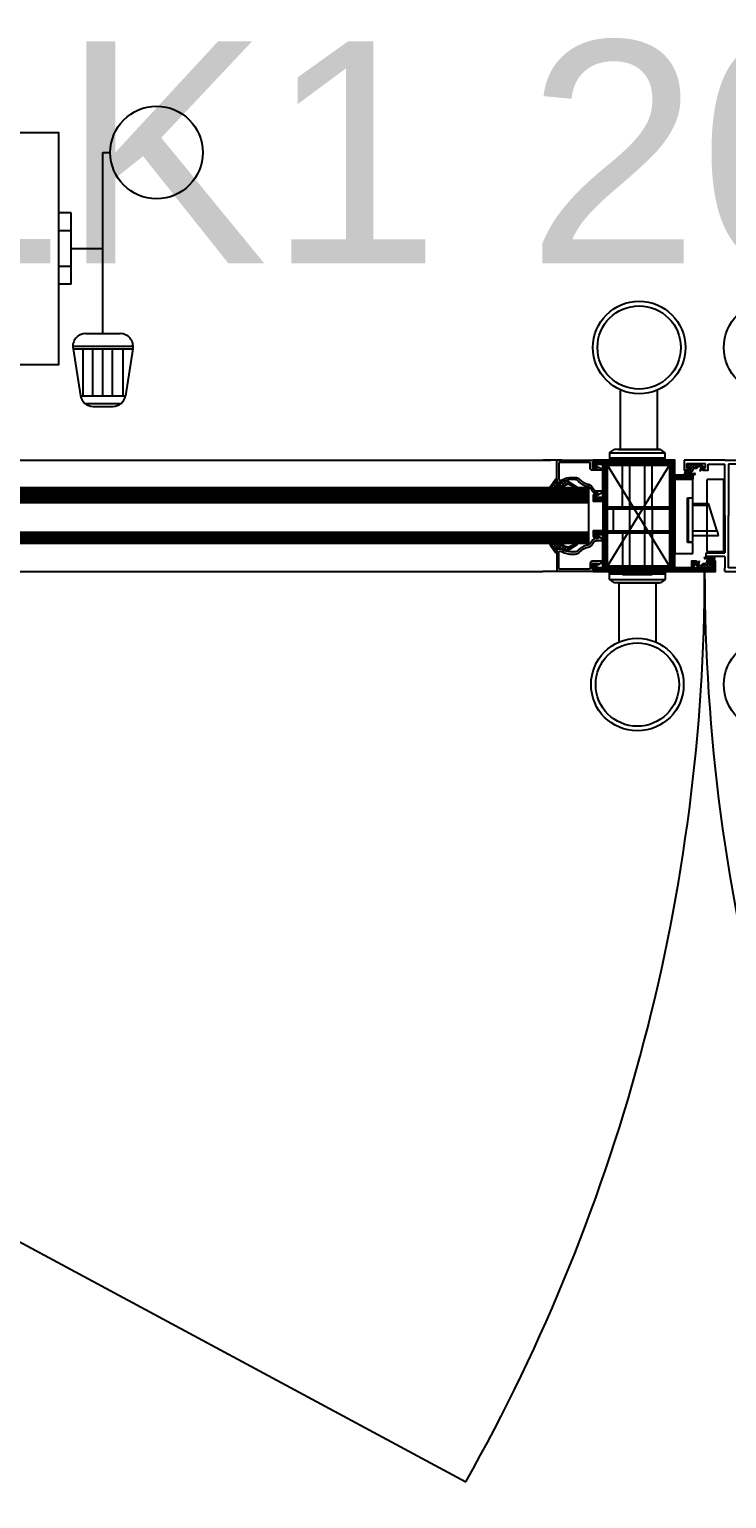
# Model space of a CAD drawing. Header units: inches. Extents: x 21 to 38546, y 13 to 15001.
# Drawn here: x 4955.3 to 4992.9, y 1296 to 1375.4 of the extents above; entities that cross this region are included whole.
import ezdxf

# ---------------------------------------------------------------- set-up
doc = ezdxf.new("R2010")
doc.units = ezdxf.units.IN
doc.header["$MEASUREMENT"] = 0
doc.layers.get('Defpoints').update_dxf_attribs({"color": 8, "lineweight": 25})
doc.layers.add('RAST-IST-RADYATÖR-DİNAMİK BLOK', color=83, linetype='Continuous')
for name, color, linetype, lineweight in [('Z_MİM_-KM-DOOR-FRAM', 8, 'Continuous', 25), ('Z_MİM_-KM-DOOR-IDEN', 8, 'Continuous', 25), ('Z_MİM_-KM-GLAZ-CWMG-1', 8, 'Continuous', 25), ('Z_MİM_00', 8, 'Continuous', 25), ('Z_MİM_11', 8, 'Continuous', 25), ('Z_MİM_GOR3', 8, 'Continuous', 25), ('Z_MİM_MYM_CAM', 8, 'Continuous', 25), ('Z_MİM_profiller', 8, 'Continuous', 25)]:
    doc.layers.add(name, color=color, linetype=linetype, lineweight=lineweight)
doc.styles.add('STYLE1', font='arial.ttf', dxfattribs={"height": 1})
pattern_1 = [(45, (70.36479, 30.64879), (-0.0088388348, 0.0088388348), [])]

# ---------------------------------------------------------------- blocks, each defined once
blk = doc.blocks.new('2213')
for p, q in [((50, 70), (94, 70)), ((50, 70), (50, 68)), ((50, 62), (50, 68)), ((52, 68), (52, 40)), ((87, 68), (52, 68)), ((87, 40), (87, 68)), ((89, 68), (89, 50)), ((92, 68), (89, 68)), ((92, 66), (92, 68)), ((50, 62), (40, 62)), ((40, 62), (40, 60)), ((40, 60), (50, 60)), ((50, 40.3), (50, 60)), ((89, 50), (92, 50)), ((89, 48), (89, 40.3)), ((94, 48), (89, 48)), ((92, 50), (92, 52)), ((50, 40.3), (50.3, 40)), ((50, 39.7), (50.3, 40)), ((50, 39.7), (50, 12)), ((52, 12), (52, 40)), ((87, 40), (87, 12)), ((89, 40.3), (88.7, 40)), ((89, 39.7), (88.7, 40)), ((89, 32), (89, 39.7)), ((94, 32), (89, 32)), ((89, 12), (89, 30)), ((89, 30), (92, 30)), ((92, 30), (92, 28)), ((28, 10), (28, 15.5)), ((50, 10), (28, 10)), ((31, 14.3), (29.5, 14.3)), ((29.5, 14.3), (29.5, 11.8)), ((29.5, 11.8), (39.5, 11.8)), ((39.5, 14.3), (38, 14.3)), ((39.5, 11.8), (39.5, 14.3)), ((41, 15.5), (41, 12)), ((41, 12), (50, 12)), ((50, 10), (94, 10)), ((87, 12), (52, 12)), ((92, 12), (89, 12)), ((92, 14), (92, 12))]:
    blk.add_line(p, q)
for points in [[(94, 70), (94, 67, -0.414214), (93, 66), (92, 66)], [(94, 48), (94, 51, 0.414214), (93, 52), (92, 52)], [(94, 32), (94, 29, -0.414214), (93, 28), (92, 28)], [(28, 15.5), (30.4, 15.5, -0.414214), (31, 14.9), (31, 14.3)], [(41, 15.5), (38.6, 15.5, 0.414214), (38, 14.9), (38, 14.3)], [(94, 10), (94, 13, 0.414214), (93, 14), (92, 14)]]:
    blk.add_lwpolyline(points, format="xyb")
blk = doc.blocks.new('*X97')
for p, q in [((30.12, 15.84), (28.61, 17.35)), ((28.73, 16.36), (29.3, 16.93)), ((29.37, 17), (30.03, 17.65)), ((30.03, 15.89), (30.67, 16.53)), ((30.53, 17.2), (30.07, 17.66)), ((31.12, 15.21), (32.07, 16.16)), ((32.94, 14.79), (31.23, 16.5)), ((31.34, 17.2), (31.94, 17.8)), ((32.3, 17.2), (31.7, 17.8)), ((33.08, 17.17), (33.53, 17.62)), ((34.13, 17.13), (33.71, 17.56)), ((29.7, 13.79), (30.11, 14.2)), ((30.53, 11.9), (29.7, 12.73)), ((29.89, 12.21), (32.82, 15.14)), ((32.29, 11.9), (30, 14.2)), ((34.06, 11.9), (31.2, 14.76)), ((31.35, 11.9), (33.57, 14.13)), ((33.11, 11.9), (35.11, 13.89)), ((35.83, 11.9), (33.61, 14.12)), ((34.88, 11.9), (36.1, 13.12)), ((37.29, 12.21), (36.36, 13.13)), ((36.6, 15.39), (36.62, 15.41)), ((36.65, 11.9), (38.76, 14.01)), ((38.28, 12.98), (36.94, 14.33)), ((36.99, 14), (37.66, 14.68)), ((39.2, 13.83), (39.03, 14))]:
    blk.add_line(p, q)
blk = doc.blocks.new('*X99')
for p, q in [((0.6, 14.74), (1.06, 15.2)), ((4.51, 11.4), (0.75, 15.15)), ((0.96, 13.34), (2.14, 14.52)), ((3.3, 10.84), (1, 13.14)), ((1.07, 8.14), (1.57, 8.64)), ((1.3, 11.91), (3.15, 13.76)), ((4.51, 7.87), (1.55, 10.82)), ((1.61, 10.45), (4.16, 13)), ((1.86, 8.93), (3.3, 10.37)), ((1.9, 7.2), (3.58, 8.89)), ((4.5, 6.11), (1.9, 8.71)), ((2.55, 6.09), (4.43, 7.97)), ((4.33, 11.4), (5.17, 12.24)), ((1.33, 0.44), (0.91, 0.86)), ((0.96, 0.96), (3.1, 3.1)), ((2.03, 1.5), (1.47, 2.06)), ((2.74, 2.56), (2.03, 3.27)), ((4.05, 4.79), (2.49, 6.35)), ((2.49, 4.25), (4.56, 6.32)), ((3.45, 3.62), (2.59, 4.48))]:
    blk.add_line(p, q)
blk = doc.blocks.new('A$C26d8dfcf')
h = blk.add_hatch()
h.set_pattern_fill('ANSI31', color=256, scale=0.1, angle=360, style=0)
h.set_pattern_definition(pattern_1)
edge = h.paths.add_edge_path()
edge.add_line((138.295, 75.101), (137.786, 75.101))
edge.add_line((137.786, 75.101), (137.786, 74.801))
edge.add_arc((137.886, 74.801), 0.1, 180, 270)
edge.add_line((137.886, 74.701), (137.986, 74.701))
edge.add_line((137.986, 74.701), (137.986, 74.901))
edge.add_line((137.986, 74.901), (138.286, 74.901))
edge.add_line((138.286, 74.901), (138.286, 73.101))
edge.add_line((138.286, 73.101), (137.986, 73.101))
edge.add_line((137.986, 73.101), (137.986, 73.301))
edge.add_line((137.986, 73.301), (137.886, 73.301))
edge.add_arc((137.886, 73.201), 0.1, 90, 180)
edge.add_line((137.786, 73.201), (137.786, 72.901))
edge.add_line((137.786, 72.901), (142.186, 72.901))
edge.add_line((142.186, 72.901), (144.386, 72.901))
edge.add_line((144.386, 72.901), (144.386, 73.451))
edge.add_line((144.386, 73.451), (144.146, 73.451))
edge.add_arc((144.146, 73.391), 0.06, 90, 180)
edge.add_line((144.086, 73.391), (144.086, 73.331))
edge.add_line((144.086, 73.331), (144.236, 73.331))
edge.add_line((144.236, 73.331), (144.236, 73.081))
edge.add_line((144.236, 73.081), (143.236, 73.081))
edge.add_line((143.236, 73.081), (143.236, 73.331))
edge.add_line((143.236, 73.331), (143.386, 73.331))
edge.add_line((143.386, 73.331), (143.386, 73.391))
edge.add_arc((143.326, 73.391), 0.06, 0, 90)
edge.add_line((143.326, 73.451), (143.086, 73.451))
edge.add_line((143.086, 73.451), (143.086, 73.101))
edge.add_line((143.086, 73.101), (142.186, 73.101))
edge.add_line((142.186, 73.101), (142.186, 75.871))
edge.add_line((142.186, 75.871), (142.156, 75.901))
edge.add_line((142.156, 75.901), (142.186, 75.931))
edge.add_line((142.186, 75.931), (142.186, 77.901))
edge.add_line((142.186, 77.901), (143.186, 77.901))
edge.add_line((143.186, 77.901), (143.186, 78.101))
edge.add_line((143.186, 78.101), (142.186, 78.101))
edge.add_line((142.186, 78.101), (142.186, 78.701))
edge.add_line((142.186, 78.701), (142.186, 78.901))
edge.add_line((142.186, 78.901), (137.786, 78.901))
edge.add_line((137.786, 78.901), (137.786, 78.601))
edge.add_arc((137.886, 78.601), 0.1, 180, 270)
edge.add_line((137.886, 78.501), (137.986, 78.501))
edge.add_line((137.986, 78.501), (137.986, 78.701))
edge.add_line((137.986, 78.701), (138.286, 78.701))
edge.add_line((138.286, 78.701), (138.286, 76.901))
edge.add_line((138.286, 76.901), (137.986, 76.901))
edge.add_line((137.986, 76.901), (137.986, 77.101))
edge.add_line((137.986, 77.101), (137.886, 77.101))
edge.add_arc((137.886, 77.001), 0.1, 90, 180)
edge.add_line((137.786, 77.001), (137.786, 76.701))
edge.add_line((137.786, 76.701), (138.295, 76.701))
edge.add_line((138.295, 76.701), (138.295, 75.93))
edge.add_line((138.295, 75.93), (138.324, 75.901))
edge.add_line((138.324, 75.901), (138.295, 75.872))
edge.add_line((138.295, 75.872), (138.295, 75.101))
h.paths.add_polyline_path([(138.486, 73.101), (138.486, 75.901), (138.486, 78.701), (141.986, 78.701), (141.986, 75.901), (141.986, 73.101)], flags=16)
h = blk.add_hatch()
h.set_pattern_fill('ANSI31', color=256, scale=0.1, angle=360, style=0)
h.set_pattern_definition(pattern_1)
edge = h.paths.add_edge_path()
edge.add_line((144.886, 78.901), (149.286, 78.901))
edge = h.paths.add_edge_path(flags=17)
edge.add_line((149.086, 78.501), (149.086, 78.701))
edge = h.paths.add_edge_path()
edge.add_line((149.086, 78.701), (148.786, 78.701))
edge = h.paths.add_edge_path()
edge.add_line((148.786, 78.701), (148.786, 76.901))
edge = h.paths.add_edge_path()
edge.add_line((148.786, 76.901), (149.086, 76.901))
edge = h.paths.add_edge_path(flags=16)
edge.add_line((149.086, 76.901), (149.086, 77.101))
edge = h.paths.add_edge_path()
edge.add_line((149.286, 76.701), (148.786, 76.701))
edge = h.paths.add_edge_path()
edge.add_line((148.786, 76.701), (148.786, 75.931))
edge = h.paths.add_edge_path()
edge.add_line((148.586, 75.901), (148.586, 78.701))
edge = h.paths.add_edge_path()
edge.add_line((148.586, 78.701), (145.086, 78.701))
edge = h.paths.add_edge_path()
edge.add_line((145.086, 78.701), (145.086, 75.901))
edge = h.paths.add_edge_path()
edge.add_line((148.786, 75.931), (148.756, 75.901))
edge = h.paths.add_edge_path()
edge.add_line((144.886, 75.931), (144.886, 78.701))
edge = h.paths.add_edge_path()
edge.add_line((144.886, 75.931), (144.916, 75.901))
edge = h.paths.add_edge_path()
edge.add_line((149.286, 76.701), (149.286, 77.001))
edge.add_arc((149.186, 77.001), 0.1, 0, 90)
edge.add_line((149.186, 77.101), (149.086, 77.101))
edge = h.paths.add_edge_path()
edge.add_line((149.286, 78.901), (149.286, 78.601))
edge.add_arc((149.186, 78.601), 0.1, 270, 360, ccw=False)
edge.add_line((149.186, 78.501), (149.086, 78.501))
edge = h.paths.add_edge_path()
edge.add_line((149.286, 72.901), (149.286, 73.201))
edge.add_arc((149.186, 73.201), 0.1, 0, 90)
edge.add_line((149.186, 73.301), (149.086, 73.301))
edge = h.paths.add_edge_path()
edge.add_line((149.286, 75.101), (149.286, 74.801))
edge.add_arc((149.186, 74.801), 0.1, 270, 360, ccw=False)
edge.add_line((149.186, 74.701), (149.086, 74.701))
edge = h.paths.add_edge_path()
edge.add_line((144.886, 75.871), (144.916, 75.901))
edge = h.paths.add_edge_path()
edge.add_line((144.886, 75.871), (144.886, 73.901))
edge = h.paths.add_edge_path()
edge.add_line((148.786, 75.871), (148.756, 75.901))
edge = h.paths.add_edge_path()
edge.add_line((145.086, 73.101), (145.086, 75.901))
edge = h.paths.add_edge_path()
edge.add_line((148.586, 73.101), (145.086, 73.101))
edge = h.paths.add_edge_path()
edge.add_line((148.586, 75.901), (148.586, 73.101))
edge = h.paths.add_edge_path()
edge.add_line((148.786, 75.101), (148.786, 75.871))
edge = h.paths.add_edge_path()
edge.add_line((149.286, 75.101), (148.786, 75.101))
edge = h.paths.add_edge_path(flags=16)
edge.add_line((149.086, 74.901), (149.086, 74.701))
edge = h.paths.add_edge_path()
edge.add_line((148.786, 74.901), (149.086, 74.901))
edge = h.paths.add_edge_path()
edge.add_line((148.786, 73.101), (148.786, 74.901))
edge = h.paths.add_edge_path()
edge.add_line((149.086, 73.101), (148.786, 73.101))
edge = h.paths.add_edge_path(flags=16)
edge.add_line((149.086, 73.301), (149.086, 73.101))
edge = h.paths.add_edge_path()
edge.add_line((144.886, 72.901), (149.286, 72.901))
edge = h.paths.add_edge_path()
edge.add_line((144.886, 72.901), (144.886, 73.101))
edge = h.paths.add_edge_path()
edge.add_line((144.886, 73.701), (144.886, 73.101))
edge = h.paths.add_edge_path()
edge.add_line((144.886, 73.701), (143.886, 73.701))
edge = h.paths.add_edge_path()
edge.add_line((143.886, 73.701), (143.886, 73.901))
edge = h.paths.add_edge_path()
edge.add_line((143.886, 73.901), (144.886, 73.901))
edge = h.paths.add_edge_path()
edge.add_line((144.886, 78.901), (142.686, 78.901))
edge = h.paths.add_edge_path()
edge.add_line((142.686, 78.901), (142.686, 78.351))
edge = h.paths.add_edge_path(flags=16)
edge.add_line((142.986, 78.471), (142.836, 78.471))
edge = h.paths.add_edge_path()
edge.add_line((142.836, 78.471), (142.836, 78.721))
edge = h.paths.add_edge_path()
edge.add_line((142.836, 78.721), (143.836, 78.721))
edge = h.paths.add_edge_path()
edge.add_line((143.836, 78.721), (143.836, 78.471))
edge = h.paths.add_edge_path(flags=16)
edge.add_line((143.836, 78.471), (143.686, 78.471))
edge = h.paths.add_edge_path()
edge.add_line((143.986, 78.351), (143.986, 78.701))
edge = h.paths.add_edge_path()
edge.add_line((143.986, 78.701), (144.886, 78.701))
edge = h.paths.add_edge_path()
edge.add_line((142.686, 78.351), (142.926, 78.351))
edge.add_arc((142.926, 78.411), 0.06, 270, 360)
edge.add_line((142.986, 78.411), (142.986, 78.471))
edge = h.paths.add_edge_path()
edge.add_line((143.986, 78.351), (143.746, 78.351))
edge.add_arc((143.746, 78.411), 0.06, 180, 270, ccw=False)
edge.add_line((143.686, 78.411), (143.686, 78.471))
at = {"layer": 'Z_MİM_profiller'}
h = blk.add_hatch(color=256, dxfattribs=at)
edge = h.paths.add_edge_path()
edge.add_line((137.967, 77.247), (138.246, 77.247))
edge.add_arc((138.246, 77.192), 0.0546, -60, 90, ccw=False)
edge.add_line((138.273, 77.145), (138.076, 77.031))
edge.add_arc((138.061, 77.057), 0.03, 180, 300, ccw=False)
edge.add_line((138.031, 77.057), (138.031, 77.127))
edge.add_line((138.031, 77.127), (137.967, 77.127))
edge.add_arc((137.967, 77.427), 0.3, 215, 270, ccw=False)
edge.add_line((137.721, 77.255), (137.613, 77.409))
edge.add_arc((137.449, 77.294), 0.2, 35, 79.67872)
edge.add_arc((137.65, 78.396), 0.92, 221.38326, 259.67872, ccw=False)
edge.add_arc((136.809, 77.656), 0.2, 41.38326, 90)
edge.add_line((136.809, 77.856), (136.563, 77.856))
edge.add_arc((136.611, 76.857), 1, 92.7294, 118.95502)
edge.add_arc((136.03, 77.907), 0.2, 270, 298.95502, ccw=False)
edge.add_line((136.03, 77.707), (135.841, 77.707))
edge.add_arc((135.841, 77.737), 0.03, 180, 270, ccw=False)
edge.add_line((135.811, 77.737), (135.811, 78.877))
edge.add_arc((135.841, 78.877), 0.03, 90, 180, ccw=False)
edge.add_line((135.841, 78.907), (137.761, 78.907))
edge.add_arc((137.761, 78.877), 0.03, 0, 90, ccw=False)
edge.add_line((137.791, 78.877), (137.791, 78.817))
edge.add_arc((137.761, 78.817), 0.03, -90, 0, ccw=False)
edge.add_line((137.761, 78.787), (137.741, 78.787))
edge.add_line((137.741, 78.787), (137.741, 78.487))
edge.add_line((137.741, 78.487), (138.011, 78.487))
edge.add_line((138.011, 78.487), (138.031, 78.522))
edge.add_arc((138.057, 78.507), 0.03, 60, 150, ccw=False)
edge.add_line((138.072, 78.533), (138.242, 78.434))
edge.add_arc((138.224, 78.403), 0.0361, -90, 60, ccw=False)
edge.add_line((138.224, 78.367), (137.721, 78.367))
edge.add_arc((137.721, 78.467), 0.1, 180, 270, ccw=False)
edge.add_line((137.621, 78.467), (137.621, 78.737))
edge.add_arc((137.571, 78.737), 0.05, 360, 450)
edge.add_line((137.571, 78.787), (135.981, 78.787))
edge.add_arc((135.981, 78.737), 0.05, 90, 180)
edge.add_line((135.931, 78.737), (135.931, 77.877))
edge.add_arc((135.981, 77.877), 0.05, 180, 270)
edge.add_line((135.981, 77.827), (136.032, 77.827))
edge.add_arc((136.032, 77.897), 0.07, 270, 299.0791)
edge.add_arc((136.611, 76.857), 1.12, 87.42098, 119.0791, ccw=False)
edge.add_line((136.661, 77.976), (136.809, 77.976))
edge.add_arc((136.809, 77.656), 0.32, 41.38326, 90, ccw=False)
edge.add_arc((137.65, 78.396), 0.8, 221.38326, 259.67872)
edge.add_arc((137.449, 77.294), 0.32, 35, 79.67872, ccw=False)
edge.add_line((137.711, 77.478), (137.819, 77.323))
edge.add_arc((137.967, 77.427), 0.18, 215, 270)
h = blk.add_hatch(color=256, dxfattribs=at)
edge = h.paths.add_edge_path()
edge.add_line((137.967, 74.567), (138.246, 74.567))
edge.add_arc((138.246, 74.621), 0.0546, 270, 420)
edge.add_line((138.273, 74.668), (138.076, 74.783))
edge.add_arc((138.061, 74.757), 0.03, 60, 180)
edge.add_line((138.031, 74.757), (138.031, 74.687))
edge.add_line((138.031, 74.687), (137.967, 74.687))
edge.add_arc((137.967, 74.387), 0.3, 90, 145)
edge.add_line((137.721, 74.559), (137.613, 74.405))
edge.add_arc((137.449, 74.519), 0.2, 280.32128, 325, ccw=False)
edge.add_arc((137.65, 73.417), 0.92, 100.32128, 138.61674)
edge.add_arc((136.809, 74.158), 0.2, 270, 318.61674, ccw=False)
edge.add_line((136.809, 73.958), (136.563, 73.958))
edge.add_arc((136.611, 74.957), 1, 241.04498, 267.2706, ccw=False)
edge.add_arc((136.03, 73.907), 0.2, 61.04498, 90)
edge.add_line((136.03, 74.107), (135.841, 74.107))
edge.add_arc((135.841, 74.077), 0.03, 90, 180)
edge.add_line((135.811, 74.077), (135.811, 72.937))
edge.add_arc((135.841, 72.937), 0.03, 180, 270)
edge.add_line((135.841, 72.907), (137.761, 72.907))
edge.add_arc((137.761, 72.937), 0.03, 270, 360)
edge.add_line((137.791, 72.937), (137.791, 72.997))
edge.add_arc((137.761, 72.997), 0.03, 360, 450)
edge.add_line((137.761, 73.027), (137.741, 73.027))
edge.add_line((137.741, 73.027), (137.741, 73.327))
edge.add_line((137.741, 73.327), (138.011, 73.327))
edge.add_line((138.011, 73.327), (138.031, 73.292))
edge.add_arc((138.057, 73.307), 0.03, 210, 300)
edge.add_line((138.072, 73.281), (138.242, 73.379))
edge.add_arc((138.224, 73.411), 0.0361, 300, 450)
edge.add_line((138.224, 73.447), (137.721, 73.447))
edge.add_arc((137.721, 73.347), 0.1, 90, 180)
edge.add_line((137.621, 73.347), (137.621, 73.077))
edge.add_arc((137.571, 73.077), 0.05, -90, 0, ccw=False)
edge.add_line((137.571, 73.027), (135.981, 73.027))
edge.add_arc((135.981, 73.077), 0.05, 180, 270, ccw=False)
edge.add_line((135.931, 73.077), (135.931, 73.937))
edge.add_arc((135.981, 73.937), 0.05, 90, 180, ccw=False)
edge.add_line((135.981, 73.987), (136.032, 73.987))
edge.add_arc((136.032, 73.917), 0.07, 60.9209, 90, ccw=False)
edge.add_arc((136.611, 74.957), 1.12, 240.9209, 272.57902)
edge.add_line((136.661, 73.838), (136.809, 73.838))
edge.add_arc((136.809, 74.158), 0.32, 270, 318.61674)
edge.add_arc((137.65, 73.417), 0.8, 100.32128, 138.61674, ccw=False)
edge.add_arc((137.449, 74.519), 0.32, 280.32128, 325)
edge.add_line((137.711, 74.336), (137.819, 74.49))
edge.add_arc((137.967, 74.387), 0.18, 90, 145, ccw=False)
for p, q in [((138.666, 79.311), (138.916, 79.491)), ((141.416, 79.491), (138.916, 79.491)), ((141.366, 79.491), (138.966, 79.491)), ((141.366, 79.491), (138.966, 79.491)), ((141.366, 79.491), (138.966, 79.491)), ((141.366, 79.491), (138.966, 79.491)), ((139.156, 79.491), (141.366, 79.491)), ((139.156, 79.491), (141.366, 79.491)), ((139.156, 79.491), (141.366, 79.491)), ((139.156, 79.491), (141.366, 79.491)), ((141.666, 79.311), (141.416, 79.491)), ((47.383, 78.898), (135.058, 78.901)), ((136.086, 78.901), (135.058, 78.901)), ((138.666, 79.311), (141.666, 79.311)), ((138.666, 79.311), (138.666, 79.011)), ((138.666, 79.011), (141.666, 79.011)), ((138.666, 79.011), (141.666, 79.011)), ((141.666, 79.011), (141.666, 79.311)), ((137.876, 78.502), (137.986, 78.502)), ((137.876, 74.702), (137.986, 74.702)), ((47.383, 72.898), (135.058, 72.901)), ((136.086, 72.901), (135.058, 72.901)), ((137.786, 72.902), (144.386, 72.902)), ((138.666, 72.771), (141.666, 72.771)), ((138.666, 72.771), (141.666, 72.771)), ((138.666, 72.471), (138.666, 72.771)), ((138.666, 72.471), (141.666, 72.471)), ((138.666, 72.471), (138.916, 72.291)), ((141.416, 72.291), (138.916, 72.291)), ((141.366, 72.291), (138.966, 72.291)), ((141.366, 72.291), (138.966, 72.291)), ((141.366, 72.291), (138.966, 72.291)), ((141.366, 72.291), (138.966, 72.291)), ((139.156, 72.291), (141.366, 72.291)), ((139.156, 72.291), (141.366, 72.291)), ((139.156, 72.291), (141.366, 72.291)), ((139.156, 72.291), (141.366, 72.291)), ((141.666, 72.471), (141.416, 72.291)), ((141.666, 72.771), (141.666, 72.471))]:
    blk.add_line(p, q)
at = {"ltscale": 3}
for p, q in [((141.166, 79.491), (139.166, 79.491)), ((139.766, 72.891), (139.766, 78.891)), ((140.566, 72.891), (140.566, 78.891)), ((141.166, 72.291), (139.166, 72.291))]:
    blk.add_line(p, q, dxfattribs=at)
at = {"elevation": 0.002}
blk.add_lwpolyline([(138.295, 75.101), (137.786, 75.101), (137.786, 74.801, 0.414214), (137.886, 74.701), (137.986, 74.701), (137.986, 74.901), (138.286, 74.901), (138.286, 73.101), (137.986, 73.101), (137.986, 73.301), (137.886, 73.301, 0.414214), (137.786, 73.201), (137.786, 72.901), (142.186, 72.901), (144.386, 72.901), (144.386, 73.451), (144.146, 73.451, 0.414214), (144.086, 73.391), (144.086, 73.331), (144.236, 73.331), (144.236, 73.081), (143.236, 73.081), (143.236, 73.331), (143.386, 73.331), (143.386, 73.391, 0.414214), (143.326, 73.451), (143.086, 73.451), (143.086, 73.101), (142.186, 73.101), (142.186, 75.871), (142.156, 75.901), (142.186, 75.931), (142.186, 77.901), (143.186, 77.901), (143.186, 78.101), (142.186, 78.101), (142.186, 78.701), (142.186, 78.901), (137.786, 78.901), (137.786, 78.601, 0.414214), (137.886, 78.501), (137.986, 78.501), (137.986, 78.701), (138.286, 78.701), (138.286, 76.901), (137.986, 76.901), (137.986, 77.101), (137.886, 77.101, 0.414214), (137.786, 77.001), (137.786, 76.701), (138.295, 76.701), (138.295, 75.93), (138.324, 75.901), (138.295, 75.872)], format="xyb", close=True, dxfattribs=at)
for points in [[(138.486, 73.101), (138.486, 75.901), (138.486, 78.701), (141.986, 78.701), (141.986, 75.901), (141.986, 73.101)], [(141.666, 78.891), (141.666, 79.011), (138.666, 79.011), (138.666, 78.891)], [(141.666, 78.891), (141.666, 79.011), (138.666, 79.011), (138.666, 78.891)], [(141.666, 72.891), (141.666, 72.771), (138.666, 72.771), (138.666, 72.891)], [(141.666, 72.891), (141.666, 72.771), (138.666, 72.771), (138.666, 72.891)]]:
    blk.add_lwpolyline(points, close=True, dxfattribs=at)
at = {"layer": 'Defpoints', "linetype": 'ByBlock'}
for p in [(136.086, 78.901), (137.786, 78.901), (137.786, 78.901), (142.186, 78.901), (136.086, 72.901), (137.786, 72.901), (137.786, 72.901), (144.886, 72.901)]:
    blk.add_point(p, dxfattribs=at)
at = {"layer": 'Z_MİM_-KM-GLAZ-CWMG-1'}
for centre, radius in [((140.261, 84.991), 2.5), ((147.335, 84.991), 2.5), ((140.261, 84.991), 2.25), ((140.166, 66.791), 2.5), ((140.166, 66.791), 2.25), ((147.335, 66.791), 2.5)]:
    blk.add_circle(centre, radius, dxfattribs=at)
at = {"layer": 'Z_MİM_11'}
for p, q in [((135.058, 78.901), (135.496, 78.901)), ((140.969, 79.02), (139.369, 79.02)), ((139.369, 78.87), (139.369, 79.02)), ((139.369, 76.34), (139.369, 78.67)), ((140.969, 78.87), (140.969, 79.02)), ((140.969, 76.34), (140.969, 78.67)), ((142.896, 78.701), (142.856, 78.641)), ((142.856, 78.641), (142.856, 78.511)), ((143.576, 78.701), (142.896, 78.701)), ((143.806, 78.521), (143.576, 78.701)), ((142.186, 77.871), (142.186, 73.871)), ((143.166, 77.871), (142.186, 77.871)), ((142.716, 78.221), (142.706, 78.191)), ((142.706, 78.191), (142.726, 78.161)), ((142.726, 78.241), (142.716, 78.221)), ((142.796, 78.271), (142.726, 78.241)), ((142.726, 78.161), (142.766, 78.151)), ((142.766, 78.151), (142.806, 78.141)), ((142.886, 78.301), (142.796, 78.271)), ((142.806, 78.141), (142.856, 78.131)), ((142.816, 78.201), (142.836, 78.221)), ((142.816, 78.191), (142.816, 78.201)), ((142.856, 78.191), (142.816, 78.191)), ((142.836, 78.221), (142.876, 78.231)), ((142.856, 78.511), (142.866, 78.491)), ((142.886, 78.181), (142.856, 78.191)), ((142.856, 78.131), (142.916, 78.121)), ((142.866, 78.491), (142.886, 78.471)), ((142.876, 78.231), (142.926, 78.231)), ((142.886, 78.471), (142.996, 78.471)), ((142.946, 78.331), (142.886, 78.301)), ((142.926, 78.171), (142.886, 78.181)), ((142.916, 78.121), (142.966, 78.111)), ((142.926, 78.231), (142.966, 78.241)), ((142.956, 78.171), (142.926, 78.171)), ((142.986, 78.341), (142.946, 78.331)), ((142.996, 78.171), (142.956, 78.171)), ((142.966, 78.241), (143.016, 78.241)), ((142.966, 78.111), (143.016, 78.111)), ((142.996, 78.361), (142.986, 78.341)), ((142.996, 78.471), (143.006, 78.461)), ((143.006, 78.401), (142.996, 78.361)), ((143.056, 78.171), (142.996, 78.171)), ((143.006, 78.461), (143.006, 78.401)), ((143.016, 78.241), (143.066, 78.261)), ((143.016, 78.111), (143.076, 78.111)), ((143.126, 78.171), (143.056, 78.171)), ((143.066, 78.261), (143.126, 78.291)), ((143.076, 78.111), (143.126, 78.111)), ((143.126, 78.291), (143.156, 78.341)), ((143.186, 78.171), (143.126, 78.171)), ((143.126, 78.111), (143.166, 78.111)), ((143.166, 78.111), (143.206, 78.121)), ((143.166, 76.871), (143.166, 77.871)), ((143.246, 78.191), (143.186, 78.171)), ((143.206, 78.121), (143.246, 78.131)), ((143.286, 78.191), (143.246, 78.191)), ((143.246, 78.131), (143.296, 78.151)), ((143.306, 78.171), (143.286, 78.191)), ((143.296, 78.151), (143.306, 78.171)), ((143.636, 78.391), (143.656, 78.431)), ((143.656, 78.431), (143.686, 78.471)), ((143.686, 78.471), (143.766, 78.491)), ((143.766, 78.491), (143.796, 78.491)), ((143.796, 78.491), (143.806, 78.501)), ((143.806, 78.501), (143.806, 78.521)), ((143.936, 73.971), (143.936, 77.871)), ((144.836, 77.871), (143.936, 77.871)), ((144.836, 73.971), (144.836, 77.871)), ((138.596, 76.321), (138.596, 76.271)), ((141.986, 76.271), (138.596, 76.271)), ((141.986, 76.371), (138.646, 76.371)), ((138.866, 76.271), (138.866, 75.071)), ((140.969, 76.24), (140.969, 75.04)), ((142.866, 74.471), (142.866, 76.871)), ((142.866, 76.871), (143.166, 76.871)), ((142.906, 76.851), (142.906, 74.501)), ((143.166, 76.851), (142.906, 76.851)), ((143.166, 74.501), (143.166, 76.851)), ((143.166, 76.568), (144.012, 76.568)), ((143.166, 76.478), (144.022, 76.478)), ((144.475, 75.068), (144.012, 76.568)), ((141.986, 75.071), (138.596, 75.071)), ((138.596, 75.071), (138.596, 75.021)), ((141.986, 74.971), (138.646, 74.971)), ((139.369, 74.94), (139.369, 73.07)), ((139.906, 75.071), (139.906, 75.071)), ((140.969, 74.94), (140.969, 73.07)), ((144.492, 75.068), (143.166, 75.068)), ((144.552, 74.818), (143.166, 74.818)), ((144.552, 74.818), (144.492, 75.068)), ((142.186, 73.871), (143.166, 73.871)), ((143.166, 74.471), (142.866, 74.471)), ((142.906, 74.501), (143.166, 74.501)), ((143.166, 73.871), (143.166, 74.471)), ((143.936, 73.971), (144.836, 73.971)), ((143.276, 73.301), (143.266, 73.291)), ((143.266, 73.291), (143.266, 73.271)), ((143.266, 73.271), (143.496, 73.091)), ((143.306, 73.301), (143.276, 73.301)), ((143.386, 73.321), (143.306, 73.301)), ((143.416, 73.361), (143.386, 73.321)), ((143.436, 73.401), (143.416, 73.361)), ((143.496, 73.451), (143.436, 73.401)), ((143.486, 73.291), (143.496, 73.361)), ((143.486, 73.251), (143.486, 73.291)), ((143.516, 73.221), (143.486, 73.251)), ((143.526, 73.441), (143.496, 73.451)), ((143.496, 73.361), (143.506, 73.391)), ((143.496, 73.091), (144.176, 73.091)), ((143.506, 73.391), (143.526, 73.421)), ((143.566, 73.211), (143.516, 73.221)), ((143.526, 73.421), (143.526, 73.441)), ((143.606, 73.221), (143.566, 73.211)), ((143.696, 73.311), (143.606, 73.221)), ((143.776, 73.311), (143.696, 73.311)), ((143.776, 73.641), (143.766, 73.621)), ((143.766, 73.621), (143.786, 73.601)), ((143.826, 73.661), (143.776, 73.641)), ((143.816, 73.311), (143.776, 73.311)), ((143.786, 73.601), (143.826, 73.601)), ((143.866, 73.321), (143.816, 73.311)), ((143.866, 73.671), (143.826, 73.661)), ((143.826, 73.601), (143.886, 73.621)), ((143.906, 73.681), (143.866, 73.671)), ((143.876, 73.331), (143.866, 73.321)), ((143.896, 73.391), (143.876, 73.331)), ((143.886, 73.621), (143.946, 73.621)), ((143.916, 73.451), (143.896, 73.391)), ((143.946, 73.681), (143.906, 73.681)), ((143.946, 73.501), (143.916, 73.451)), ((143.996, 73.681), (143.946, 73.681)), ((143.946, 73.621), (144.016, 73.621)), ((144.006, 73.531), (143.946, 73.501)), ((144.056, 73.681), (143.996, 73.681)), ((144.056, 73.551), (144.006, 73.531)), ((144.016, 73.621), (144.076, 73.621)), ((144.106, 73.681), (144.056, 73.681)), ((144.106, 73.551), (144.056, 73.551)), ((144.066, 73.391), (144.076, 73.431)), ((144.066, 73.331), (144.066, 73.391)), ((144.076, 73.321), (144.066, 73.331)), ((144.076, 73.621), (144.116, 73.621)), ((144.076, 73.431), (144.086, 73.451)), ((144.186, 73.321), (144.076, 73.321)), ((144.086, 73.451), (144.126, 73.461)), ((144.156, 73.671), (144.106, 73.681)), ((144.146, 73.561), (144.106, 73.551)), ((144.116, 73.621), (144.146, 73.621)), ((144.126, 73.461), (144.186, 73.491)), ((144.146, 73.621), (144.186, 73.611)), ((144.196, 73.561), (144.146, 73.561)), ((144.216, 73.661), (144.156, 73.671)), ((144.176, 73.091), (144.216, 73.151)), ((144.186, 73.611), (144.216, 73.601)), ((144.186, 73.491), (144.276, 73.521)), ((144.206, 73.301), (144.186, 73.321)), ((144.236, 73.571), (144.196, 73.561)), ((144.216, 73.281), (144.206, 73.301)), ((144.266, 73.651), (144.216, 73.661)), ((144.216, 73.601), (144.256, 73.601)), ((144.216, 73.151), (144.216, 73.281)), ((144.256, 73.591), (144.236, 73.571)), ((144.256, 73.601), (144.256, 73.591)), ((144.306, 73.641), (144.266, 73.651)), ((144.276, 73.521), (144.346, 73.551)), ((144.346, 73.631), (144.306, 73.641)), ((144.366, 73.601), (144.346, 73.631)), ((144.346, 73.551), (144.356, 73.571)), ((144.356, 73.571), (144.366, 73.601)), ((139.369, 72.86), (139.369, 72.71)), ((140.969, 72.71), (139.369, 72.71)), ((140.969, 72.86), (140.969, 72.71))]:
    blk.add_line(p, q, dxfattribs=at)
at = {"layer": 'Z_MİM_11', "linetype": 'Continuous'}
for p, q in [((141.896, 73.185), (138.547, 78.631)), ((138.547, 73.185), (141.896, 78.631)), ((143.376, 78.481), (143.466, 78.571)), ((143.466, 78.571), (143.506, 78.581)), ((143.506, 78.581), (143.556, 78.571)), ((143.556, 78.571), (143.586, 78.541)), ((143.586, 78.541), (143.586, 78.501)), ((143.156, 78.341), (143.176, 78.401)), ((143.176, 78.401), (143.196, 78.461)), ((143.196, 78.461), (143.206, 78.471)), ((143.206, 78.471), (143.256, 78.481)), ((143.256, 78.481), (143.296, 78.481)), ((143.296, 78.481), (143.376, 78.481)), ((143.566, 78.401), (143.546, 78.371)), ((143.546, 78.371), (143.546, 78.351)), ((143.546, 78.351), (143.576, 78.341)), ((143.576, 78.431), (143.566, 78.401)), ((143.586, 78.501), (143.576, 78.431)), ((143.576, 78.341), (143.636, 78.391))]:
    blk.add_line(p, q, dxfattribs=at)
at = {"layer": 'Z_MİM_11', "linetype": 'Continuous', "elevation": 0.002}
blk.add_lwpolyline([(138.547, 78.631), (141.896, 78.631), (141.896, 73.185), (138.547, 73.185)], close=True, dxfattribs=at)
at = {"layer": 'Z_MİM_11', "elevation": 0.002}
blk.add_lwpolyline([(136.161, 77.775), (136.261, 77.795), (136.421, 77.755), (136.581, 77.675), (136.911, 77.455), (136.951, 77.415), (136.931, 77.395), (136.911, 77.395), (136.501, 77.585), (136.401, 77.595), (136.281, 77.565), (136.231, 77.515), (136.181, 77.485), (136.141, 77.435), (136.101, 77.405), (136.051, 77.385), (136.031, 77.405), (136.051, 77.435), (136.081, 77.465), (136.091, 77.495), (136.081, 77.515), (135.971, 77.495), (135.831, 77.475), (135.691, 77.435), (135.531, 77.405), (135.481, 77.385), (135.451, 77.385), (135.431, 77.405), (135.431, 77.435), (135.451, 77.475), (135.751, 77.875), (135.811, 77.875), (135.811, 77.655), (136.031, 77.655), (136.131, 77.745), (136.141, 77.755)], close=True, dxfattribs=at)
at = {"layer": 'Z_MİM_11'}
blk.add_lwpolyline([(136.161, 74.03), (136.261, 74.01), (136.421, 74.05), (136.581, 74.13), (136.911, 74.35), (136.951, 74.39), (136.931, 74.41), (136.911, 74.41), (136.501, 74.22), (136.401, 74.21), (136.281, 74.24), (136.231, 74.29), (136.181, 74.32), (136.141, 74.37), (136.101, 74.4), (136.051, 74.42), (136.031, 74.4), (136.051, 74.37), (136.081, 74.34), (136.091, 74.31), (136.081, 74.29), (135.971, 74.31), (135.831, 74.33), (135.691, 74.37), (135.531, 74.4), (135.481, 74.42), (135.451, 74.42), (135.431, 74.4), (135.431, 74.37), (135.451, 74.33), (135.751, 73.93), (135.811, 73.93), (135.811, 74.15), (136.031, 74.15), (136.131, 74.06), (136.141, 74.05)], close=True, dxfattribs=at)
for centre, start, end in [((138.646, 76.321), 90, 180), ((138.646, 75.021), 180, 270)]:
    blk.add_arc(centre, 0.05, start, end, dxfattribs=at)
at = {"layer": 'Z_MİM_GOR3'}
for p, q in [((139.261, 79.491), (139.261, 82.7)), ((141.261, 79.491), (141.261, 82.7)), ((139.166, 72.291), (139.166, 69.083)), ((141.166, 72.291), (141.166, 69.083))]:
    blk.add_line(p, q, dxfattribs=at)
at = {"layer": 'Z_MİM_MYM_CAM'}
for p, q in [((59.579, 77.425), (137.534, 77.425)), ((59.579, 77.325), (137.534, 77.325)), ((59.579, 77.225), (137.534, 77.225)), ((59.579, 77.125), (137.534, 77.125)), ((59.579, 77.025), (137.534, 77.025)), ((59.579, 76.925), (137.534, 76.925)), ((59.579, 76.825), (137.534, 76.825)), ((59.579, 76.725), (137.534, 76.725)), ((59.579, 76.625), (137.534, 76.625)), ((59.579, 75.025), (137.534, 75.025)), ((59.579, 74.925), (137.534, 74.925)), ((59.579, 74.825), (137.534, 74.825)), ((59.579, 74.725), (137.534, 74.725)), ((59.579, 74.625), (137.534, 74.625)), ((59.579, 74.525), (137.534, 74.525)), ((59.579, 74.425), (137.534, 74.425)), ((59.579, 74.425), (137.534, 74.425))]:
    blk.add_line(p, q, dxfattribs=at)
blk.add_lwpolyline([(137.534, 77.425), (137.534, 74.425)], dxfattribs=at)
at = {"layer": 'Z_MİM_profiller'}
for points in [[(137.967, 77.247), (138.246, 77.247, -0.767327), (138.273, 77.145), (138.076, 77.031, -0.57735), (138.031, 77.057), (138.031, 77.127), (137.967, 77.127, -0.244698), (137.721, 77.255), (137.613, 77.409, 0.197455), (137.485, 77.491, -0.168668), (136.96, 77.788, 0.215371), (136.809, 77.856), (136.563, 77.856, 0.114933), (136.126, 77.732, -0.127017), (136.03, 77.707), (135.841, 77.707, -0.414214), (135.811, 77.737), (135.811, 78.877, -0.414214), (135.841, 78.907), (137.761, 78.907, -0.414214), (137.791, 78.877), (137.791, 78.817, -0.414214), (137.761, 78.787), (137.741, 78.787), (137.741, 78.487), (138.011, 78.487), (138.031, 78.522, -0.414214), (138.072, 78.533), (138.242, 78.434, -0.767327), (138.224, 78.367), (137.721, 78.367, -0.414214), (137.621, 78.467), (137.621, 78.737, 0.414214), (137.571, 78.787), (135.981, 78.787, 0.414214), (135.931, 78.737), (135.931, 77.877, 0.414214), (135.981, 77.827), (136.032, 77.827, 0.127567), (136.066, 77.835, -0.13902), (136.661, 77.976), (136.809, 77.976, -0.215371), (137.05, 77.867, 0.168668), (137.506, 77.609, -0.197455), (137.711, 77.478), (137.819, 77.323, 0.244698)], [(137.967, 74.567), (138.246, 74.567, 0.767327), (138.273, 74.668), (138.076, 74.783, 0.57735), (138.031, 74.757), (138.031, 74.687), (137.967, 74.687, 0.244698), (137.721, 74.559), (137.613, 74.405, -0.197455), (137.485, 74.322, 0.168668), (136.96, 74.026, -0.215371), (136.809, 73.958), (136.563, 73.958, -0.114933), (136.126, 74.082, 0.127017), (136.03, 74.107), (135.841, 74.107, 0.414214), (135.811, 74.077), (135.811, 72.937, 0.414214), (135.841, 72.907), (137.761, 72.907, 0.414214), (137.791, 72.937), (137.791, 72.997, 0.414214), (137.761, 73.027), (137.741, 73.027), (137.741, 73.327), (138.011, 73.327), (138.031, 73.292, 0.414214), (138.072, 73.281), (138.242, 73.379, 0.767327), (138.224, 73.447), (137.721, 73.447, 0.414214), (137.621, 73.347), (137.621, 73.077, -0.414214), (137.571, 73.027), (135.981, 73.027, -0.414214), (135.931, 73.077), (135.931, 73.937, -0.414214), (135.981, 73.987), (136.032, 73.987, -0.127567), (136.066, 73.978, 0.13902), (136.661, 73.838), (136.809, 73.838, 0.215371), (137.05, 73.946, -0.168668), (137.506, 74.204, 0.197455), (137.711, 74.336), (137.819, 74.49, -0.244698)]]:
    blk.add_lwpolyline(points, format="xyb", close=True, dxfattribs=at)
at = {"xscale": -0.1, "yscale": 0.1, "zscale": 0.1, "rotation": 180}
blk.add_blockref('2213', (139.886, 79.901), dxfattribs=at)
at = {"layer": 'Z_MİM_11', "linetype": 'Continuous', "xscale": -0.1, "yscale": 0.1, "zscale": 0.1, "rotation": 180}
blk.add_blockref('*X97', (139.886, 79.891), dxfattribs=at)
at = {"layer": 'Z_MİM_11', "xscale": 0.1000000000000001, "yscale": 0.1000000000000001, "zscale": 0.1000000000000001, "rotation": 90}
blk.add_blockref('*X99', (136.951, 77.325), dxfattribs=at)
at = {"layer": 'Z_MİM_11', "extrusion": (0, 0, -1), "xscale": 0.1, "yscale": 0.1, "zscale": -0.1, "rotation": 270}
blk.add_blockref('*X99', (-136.951, 74.48, 0.002), dxfattribs=at)
at = {"layer": 'Z_MİM_11', "xscale": -0.1, "yscale": 0.1, "zscale": 0.1}
blk.add_blockref('*X97', (147.186, 71.901), dxfattribs=at)
blk = doc.blocks.new('-KM- AL-2 EĞİMLİ CEPHE')
at = {"layer": 'Z_MİM_-KM-DOOR-FRAM'}
blk.add_line((-481.906, -6.213, 0), (-390.454, -55.36, 0.003), dxfattribs=at)
for centre, start, end in [((-477.685, -6.209, 0.002), 330.60111, 0.00224), ((-277.435, -6.209, 0.002), 179.99776, 209.99767)]:
    blk.add_arc(centre, 100.125, start, end, dxfattribs=at)
blk.add_blockref('A$C26d8dfcf', (-521.36, -79.111, 0))
at = {"layer": 'Z_MİM_-KM-DOOR-IDEN', "color": 7, "insert": (-432.829, 22.416, -0.002), "char_height": 12, "width": 111.86601, "attachment_point": 1, "style": 'STYLE1'}
blk.add_mtext('ALK1 200/250', dxfattribs=at)
blk = doc.blocks.new('IS_RADYATOR-PLAN-200')
at = {"layer": 'RAST-IST-RADYATÖR-DİNAMİK BLOK', "color": 7}
for p, q in [((202.385, 11.439), (202.78, 11.439)), ((202.385, 1.67), (202.385, 11.439)), ((200.668, 6.25), (202.385, 6.25)), ((201.462, 1.67), (203.309, 1.67)), ((204.011, 0.968), (200.76, 0.968)), ((200.773, 0.833), (203.998, 0.833)), ((200.773, 0.833), (201.168, -1.704)), ((201.308, -1.704), (201.308, 0.833)), ((201.832, -1.704), (201.832, 0.833)), ((202.381, -1.704), (202.381, 0.833)), ((202.906, -1.704), (202.906, 0.833)), ((203.467, -1.704), (203.467, 0.833)), ((203.998, 0.833), (203.603, -1.704)), ((201.168, -1.704), (203.603, -1.704)), ((201.411, -2.11), (203.36, -2.11)), ((201.857, -2.27), (202.914, -2.27))]:
    blk.add_line(p, q, dxfattribs=at)
at = {"layer": 'RAST-IST-RADYATÖR-DİNAMİK BLOK'}
for p, q in [((200.668, 8.178), (200, 8.178)), ((200.668, 7.214), (200.668, 8.178)), ((200.668, 7.214), (200, 7.214)), ((200.668, 5.286), (200.668, 7.214)), ((200.668, 5.286), (200, 5.286)), ((200.668, 4.322), (200.668, 5.286)), ((200.668, 4.322), (200, 4.322))]:
    blk.add_line(p, q, dxfattribs=at)
blk.add_lwpolyline([(0, 0), (200, 0), (200, 12.5), (0, 12.5)], dxfattribs=at)
at = {"layer": 'RAST-IST-RADYATÖR-DİNAMİK BLOK', "color": 10}
blk.add_circle((205.28, 11.439), 2.5, dxfattribs=at)
at = {"layer": 'RAST-IST-RADYATÖR-DİNAMİK BLOK', "color": 7}
for centre, start, end in [((201.462, 0.968), 90, 191.15176), ((203.309, 0.968), 348.84824, 90), ((201.857, -1.568), 191.15176, 270), ((202.914, -1.568), 270, 348.84824)]:
    blk.add_arc(centre, 0.702, start, end, dxfattribs=at)
blk = doc.blocks.new('IS_U4732')
blk.add_blockref('IS_RADYATOR-PLAN-200', (-5, 0))

msp = doc.modelspace()

# ---------------------------------------------------------------- block references
at = {"layer": 'RAST-IST-RADYATÖR-DİNAMİK BLOK'}
msp.add_blockref('IS_U4732', (4761.884, 1357.266), dxfattribs=at)
at = {"layer": 'Z_MİM_00'}
msp.add_blockref('-KM- AL-2 EĞİMLİ CEPHE', (5369.318, 1352.296), dxfattribs=at)

doc.saveas('drawing.dxf')
